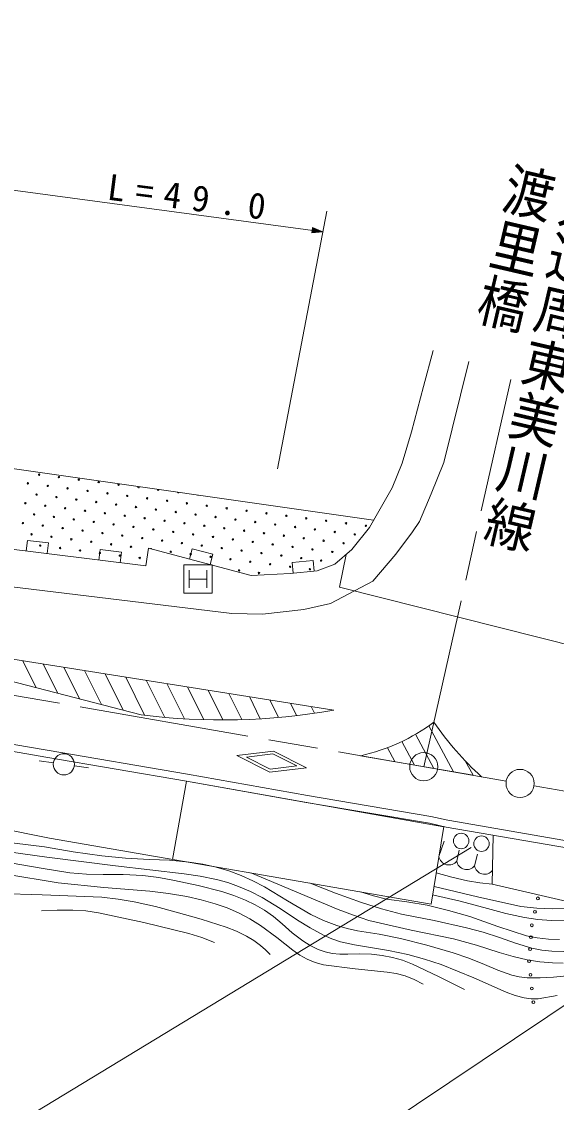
# Model space of a CAD drawing. Units: millimetres, scale not verified. Extents: x 40000 to 680000, y 20000 to 380000.
# Drawn here: x 426464 to 464202, y 259478 to 335735 of the extents above; entities that cross this region are included whole.
import ezdxf
from ezdxf.enums import TextEntityAlignment as Align

# ---------------------------------------------------------------- set-up
doc = ezdxf.new("R2010")
doc.units = ezdxf.units.MM
doc.header["$LTSCALE"] = 1000
doc.linetypes.add('CHAIN', pattern=[18.5, 12, -1.5, 3.5, -1.5])
doc.layers.add('S-BGD', color=7, linetype='Continuous', lineweight=13)
doc.styles.add('@ＭＳ ゴシック', font='')
doc.styles.add('ＭＳ ゴシック', font='')
doc.styles.get('@ＭＳ ゴシック').set_extended_font_data('@MS Gothic')
doc.styles.get('ＭＳ ゴシック').set_extended_font_data('MS Gothic')

msp = doc.modelspace()

# ---------------------------------------------------------------- linework, layer by layer
at = {"layer": 'S-BGD'}
for p, q in [((398243, 327518), (447716, 320913)), ((444514, 304177), (447994, 322367)), ((446998, 321198), (446948, 320826)), ((446970, 320852), (447012, 321168)), ((447716, 320913), (446998, 321198)), ((447002, 320876), (447037, 321136)), ((447012, 321168), (447638, 320923)), ((447033, 320900), (447061, 321105)), ((447037, 321136), (447564, 320933)), ((447061, 321105), (447489, 320943)), ((447065, 320924), (447085, 321073)), ((447085, 321073), (447413, 320953)), ((447097, 320948), (447109, 321041)), ((447109, 321041), (447339, 320963)), ((446948, 320826), (447716, 320913)), ((447640, 320923), (446970, 320852)), ((447564, 320933), (447002, 320876)), ((447489, 320943), (447033, 320900)), ((447413, 320953), (447065, 320924)), ((447339, 320963), (447097, 320948)), ((447128, 320973), (447133, 321010)), ((447263, 320974), (447128, 320973)), ((447131, 320991), (447263, 320974)), ((447133, 321010), (447263, 320974)), ((454832, 309989), (455498, 312520)), ((456255, 304629), (458032, 311747)), ((453988, 306791), (454832, 309989)), ((451307, 300556), (409071, 306596)), ((453322, 304570), (453988, 306791)), ((452611, 302838), (453322, 304570)), ((455367, 302427), (456255, 304629)), ((451012, 300040), (452611, 302838)), ((454550, 300473), (455367, 302427)), ((454053, 299727), (454550, 300473)), ((414710, 299907), (435229, 297331)), ((449768, 298486), (451012, 300040)), ((452881, 298164), (454053, 299727)), ((426884, 299134), (426791, 298390)), ((428372, 298948), (426884, 299134)), ((428279, 298203), (428372, 298948)), ((432014, 298490), (431920, 297746)), ((433502, 298303), (432014, 298490)), ((433409, 297559), (433502, 298303)), ((435229, 297331), (435423, 298574)), ((435423, 298574), (442662, 296665)), ((438509, 298536), (438317, 297811)), ((439959, 298153), (438509, 298536)), ((448569, 297464), (449768, 298486)), ((451247, 296246), (452881, 298164)), ((437921, 295400), (437921, 297400)), ((437921, 297400), (439921, 297400)), ((439768, 297428), (439959, 298153)), ((439921, 297400), (439921, 295400)), ((447048, 297703), (445555, 297564)), ((445555, 297564), (445624, 296817)), ((447118, 296956), (447048, 297703)), ((447326, 296975), (448569, 297464)), ((448889, 295827), (449367, 298143)), ((438296, 297025), (438296, 295775)), ((439546, 297025), (439546, 295775)), ((442662, 296665), (445416, 296798)), ((445416, 296798), (447326, 296975)), ((421328, 296385), (441292, 293972)), ((438296, 296400), (439546, 296400)), ((448254, 294683), (451247, 296246)), ((439921, 295400), (437921, 295400)), ((466038, 291502), (448889, 295827)), ((446372, 294256), (448254, 294683)), ((441292, 293972), (443459, 293937)), ((443459, 293937), (446372, 294256)), ((411575, 293014), (448490, 287162)), ((411587, 292825), (434890, 286829)), ((426539, 290641), (427485, 288734)), ((429021, 288339), (427993, 290411)), ((429447, 290180), (430557, 287944)), ((432093, 287548), (430901, 289950)), ((432355, 289719), (433629, 287153)), ((433809, 289489), (435145, 286797)), ((436560, 286646), (435263, 289258)), ((436717, 289028), (437951, 286542)), ((438171, 288797), (439320, 286482)), ((440669, 286464), (439625, 288567)), ((441080, 288336), (441998, 286486)), ((442534, 288106), (443308, 286545)), ((444600, 286642), (443988, 287875)), ((445442, 287645), (445874, 286774)), ((447131, 286941), (446896, 287414)), ((417693, 286154), (428266, 284325)), ((456940, 282800), (455191, 286048)), ((417612, 285661), (428182, 283832)), ((455562, 283040), (454262, 285453)), ((452805, 283519), (452275, 284502)), ((454183, 283279), (453290, 284937)), ((428182, 283832), (438093, 282138)), ((428266, 284325), (438181, 282630)), ((441648, 283963), (444240, 284266)), ((443979, 282789), (441648, 283963)), ((444204, 284061), (442333, 283842)), ((442333, 283842), (444015, 282995)), ((445886, 283214), (444204, 284061)), ((444240, 284266), (446572, 283092)), ((450390, 283940), (458319, 282560)), ((428703, 283437), (427713, 283578)), ((430188, 283221), (431177, 283074)), ((446572, 283092), (443979, 282789)), ((444015, 282995), (445886, 283214)), ((457772, 283575), (458319, 282560)), ((438181, 282630), (446638, 281131)), ((437115, 276616), (438093, 282138)), ((438093, 282138), (446555, 280638)), ((438093, 282138), (456258, 278919)), ((415980, 280668), (428428, 278114)), ((446555, 280638), (455239, 279172)), ((446638, 281131), (455347, 279660)), ((455239, 279172), (456435, 278906)), ((455347, 279660), (456532, 279397)), ((456532, 279397), (483506, 274700)), ((455365, 273469), (456262, 278945)), ((456435, 278906), (483422, 274207)), ((423531, 278075), (428080, 277501)), ((428428, 278114), (455365, 273469)), ((455916, 276834), (456285, 277920)), ((459749, 278329), (459665, 274868)), ((428234, 276785), (425376, 277185)), ((426160, 258009), (458189, 277467)), ((428080, 277501), (430097, 277153)), ((430097, 277153), (432132, 276863)), ((432132, 276863), (433800, 276714)), ((457174, 276507), (457332, 277273)), ((458431, 276180), (458627, 276986)), ((425802, 276366), (427837, 275993)), ((433082, 276165), (428234, 276785)), ((437925, 275606), (433082, 276165)), ((433800, 276714), (435482, 276624)), ((435482, 276624), (436889, 276557)), ((436889, 276557), (438294, 276430)), ((438294, 276430), (439244, 276281)), ((439244, 276281), (440191, 276071)), ((440191, 276071), (441084, 275809)), ((429050, 274975), (425353, 275574)), ((427837, 275993), (429878, 275680)), ((429878, 275680), (431051, 275587)), ((431051, 275587), (432229, 275555)), ((432229, 275555), (433629, 275554)), ((433629, 275554), (435022, 275492)), ((435022, 275492), (436137, 275341)), ((436137, 275341), (437257, 275127)), ((439075, 275437), (437925, 275606)), ((440211, 275210), (439075, 275437)), ((441084, 275809), (441958, 275489)), ((441958, 275489), (442791, 275120)), ((445729, 274380), (442634, 275664)), ((455727, 275680), (456820, 275365)), ((456820, 275365), (457935, 275107)), ((432277, 274642), (429050, 274975)), ((435508, 274370), (432277, 274642)), ((437257, 275127), (438927, 274773)), ((438927, 274773), (440588, 274360)), ((441010, 274992), (440211, 275210)), ((441781, 274718), (441010, 274992)), ((442624, 274348), (441781, 274718)), ((442791, 275120), (443606, 274692)), ((443606, 274692), (445216, 273692)), ((446828, 274941), (448621, 274236)), ((455569, 274717), (458626, 273977)), ((457935, 275107), (458792, 274973)), ((458792, 274973), (459665, 274868)), ((459665, 274868), (468948, 272745)), ((423710, 274257), (427917, 274134)), ((427917, 274134), (432122, 273949)), ((432122, 273949), (433272, 273824)), ((433272, 273824), (434414, 273640)), ((436828, 274214), (435508, 274370)), ((438129, 274001), (436828, 274214)), ((439134, 273778), (438129, 274001)), ((440128, 273497), (439134, 273778)), ((440588, 274360), (441431, 274087)), ((441431, 274087), (442256, 273756)), ((443432, 273928), (442624, 274348)), ((444706, 273160), (443432, 273928)), ((448814, 273094), (445729, 274380)), ((448621, 274236), (450444, 273584)), ((449950, 256401), (476305, 274073)), ((450383, 274328), (451291, 274046)), ((451291, 274046), (452210, 273824)), ((452210, 273824), (453650, 273640)), ((455471, 274116), (457406, 273668)), ((458626, 273977), (461703, 273294)), ((428985, 273043), (427867, 272994)), ((430090, 273047), (428985, 273043)), ((430994, 272985), (430090, 273047)), ((434414, 273640), (435901, 273298)), ((435901, 273298), (437379, 272898)), ((440960, 273202), (440128, 273497)), ((441769, 272851), (440960, 273202)), ((442256, 273756), (442941, 273425)), ((442941, 273425), (443606, 273037)), ((443606, 273037), (444238, 272583)), ((445939, 272347), (444706, 273160)), ((445216, 273692), (446865, 272739)), ((449880, 272677), (448814, 273094)), ((450444, 273584), (451855, 273141)), ((451855, 273141), (453279, 272757)), ((453650, 273640), (455084, 273395)), ((455084, 273395), (456595, 273020)), ((456595, 273020), (458091, 272587)), ((457406, 273668), (459335, 273160)), ((459335, 273160), (460638, 272817)), ((461703, 273294), (462826, 273187)), ((462826, 273187), (463954, 273140)), ((463954, 273140), (465203, 273153)), ((431884, 272864), (430994, 272985)), ((435081, 272164), (431884, 272864)), ((437379, 272898), (439141, 272403)), ((439141, 272403), (440891, 271849)), ((442564, 272431), (441769, 272851)), ((443319, 271964), (442564, 272431)), ((444238, 272583), (444840, 272077)), ((446834, 271784), (445939, 272347)), ((446865, 272739), (447773, 272323)), ((447773, 272323), (448706, 271963)), ((450957, 272321), (449880, 272677)), ((453949, 271639), (450957, 272321)), ((453279, 272757), (455567, 272302)), ((455567, 272302), (457847, 271787)), ((458091, 272587), (460078, 271884)), ((460638, 272817), (461955, 272534)), ((461955, 272534), (462892, 272392)), ((462892, 272392), (463836, 272309)), ((463836, 272309), (464863, 272291)), ((438274, 271404), (435081, 272164)), ((440891, 271849), (441627, 271560)), ((441627, 271560), (442338, 271217)), ((444477, 271111), (443319, 271964)), ((444840, 272077), (445551, 271451)), ((447760, 271272), (446834, 271784)), ((448706, 271963), (449433, 271746)), ((449433, 271746), (450174, 271588)), ((450174, 271588), (451695, 271344)), ((456952, 271017), (453949, 271639)), ((457847, 271787), (459027, 271481)), ((459027, 271481), (460197, 271114)), ((460078, 271884), (462091, 271237)), ((439184, 271108), (438274, 271404)), ((440074, 270755), (439184, 271108)), ((442338, 271217), (442846, 270905)), ((442846, 270905), (443319, 270543)), ((445601, 270208), (444477, 271111)), ((445551, 271451), (446302, 270871)), ((446302, 270871), (446832, 270550)), ((448351, 271013), (447760, 271272)), ((448964, 270810), (448351, 271013)), ((449947, 270589), (448964, 270810)), ((451695, 271344), (453201, 271041)), ((453201, 271041), (455059, 270567)), ((458576, 270566), (456952, 271017)), ((460197, 271114), (461321, 270713)), ((461321, 270713), (462475, 270366)), ((462091, 271237), (462854, 271086)), ((462854, 271086), (463638, 270993)), ((463638, 270993), (464416, 270962)), ((443319, 270543), (443664, 270242)), ((443664, 270242), (444010, 269924)), ((446095, 269872), (445601, 270208)), ((446832, 270550), (447401, 270276)), ((447401, 270276), (447878, 270096)), ((447878, 270096), (448369, 269976)), ((448369, 269976), (448921, 269931)), ((449488, 269946), (450327, 269971)), ((450948, 270425), (449947, 270589)), ((450327, 269971), (451164, 269935)), ((452343, 270191), (450948, 270425)), ((453708, 269902), (452343, 270191)), ((455059, 270567), (456913, 270032)), ((456913, 270032), (458027, 269645)), ((460175, 270058), (458576, 270566)), ((461154, 269772), (460175, 270058)), ((462475, 270366), (463177, 270224)), ((463177, 270224), (463889, 270142)), ((463889, 270142), (464728, 270117)), ((446622, 269588), (446095, 269872)), ((447179, 269360), (446622, 269588)), ((447756, 269191), (447179, 269360)), ((449999, 268901), (447756, 269191)), ((448921, 269931), (449488, 269946)), ((451164, 269935), (451899, 269853)), ((451899, 269853), (452626, 269711)), ((452626, 269711), (453346, 269505)), ((453346, 269505), (454046, 269242)), ((454892, 269588), (453708, 269902)), ((454046, 269242), (455894, 268363)), ((456061, 269216), (454892, 269588)), ((458369, 268258), (456061, 269216)), ((458027, 269645), (459127, 269199)), ((459127, 269199), (460075, 268799)), ((462139, 269547), (461154, 269772)), ((463028, 269403), (462139, 269547)), ((463925, 269318), (463028, 269403)), ((464675, 269302), (463925, 269318)), ((452257, 268671), (449999, 268901)), ((452901, 268569), (452257, 268671)), ((453528, 268409), (452901, 268569)), ((460075, 268799), (461046, 268454)), ((461046, 268454), (461579, 268332)), ((463993, 268309), (466338, 268540)), ((454172, 268148), (453528, 268409)), ((454796, 267829), (454172, 268148)), ((455894, 268363), (457722, 267432)), ((460652, 267245), (458369, 268258)), ((461579, 268332), (462132, 268268)), ((462132, 268268), (463063, 268258)), ((463063, 268258), (463993, 268309)), ((461287, 267021), (460652, 267245)), ((461937, 266854), (461287, 267021)), ((464250, 267024), (462906, 266790)), ((462421, 266792), (461937, 266854)), ((462906, 266790), (462421, 266792))]:
    msp.add_line(p, q, dxfattribs=at)
at = {"layer": 'S-BGD', "linetype": 'CHAIN'}
for p, q in [((454843, 283165), (460982, 310481)), ((460656, 282153), (375133, 297039)), ((507401, 274017), (462627, 281810))]:
    msp.add_line(p, q, dxfattribs=at)
at = {"layer": 'S-BGD'}
for centre, radius in [((427695, 303769), 49.8), ((429098, 303593), 49.8), ((426905, 303156), 49.8), ((428308, 302980), 49.8), ((429711, 302803), 49.8), ((430501, 303417), 49.8), ((431904, 303241), 49.8), ((433307, 303065), 49.8), ((427518, 302366), 49.8), ((428922, 302190), 49.8), ((430325, 302014), 49.8), ((431115, 302627), 49.8), ((432518, 302451), 49.8), ((433921, 302275), 49.8), ((435324, 302099), 49.8), ((426729, 301753), 49.8), ((428132, 301576), 49.8), ((429535, 301400), 49.8), ((430938, 301224), 49.8), ((431728, 301838), 49.8), ((433131, 301661), 49.8), ((434534, 301485), 49.8), ((435938, 301309), 49.8), ((436727, 301923), 49.8), ((438130, 301746), 49.8), ((439534, 301570), 49.8), ((440937, 301394), 49.8), ((442340, 301218), 49.8), ((427342, 300963), 49.8), ((428745, 300787), 49.8), ((430149, 300610), 49.8), ((431552, 300434), 49.8), ((432342, 301048), 49.8), ((433745, 300872), 49.8), ((435148, 300696), 49.8), ((436551, 300519), 49.8), ((437341, 301133), 49.8), ((438744, 300957), 49.8), ((440147, 300781), 49.8), ((441550, 300604), 49.8), ((442954, 300428), 49.8), ((443743, 301042), 49.8), ((445146, 300866), 49.8), ((446550, 300689), 49.8), ((447953, 300513), 49.8), ((426553, 300349), 49.8), ((427956, 300173), 49.8), ((429359, 299997), 49.8), ((430762, 299821), 49.8), ((432165, 299645), 49.8), ((432955, 300258), 49.8), ((434358, 300082), 49.8), ((435761, 299906), 49.8), ((437165, 299730), 49.8), ((437954, 300343), 49.8), ((439358, 300167), 49.8), ((440761, 299991), 49.8), ((442164, 299815), 49.8), ((443567, 299639), 49.8), ((444357, 300252), 49.8), ((445760, 300076), 49.8), ((447163, 299900), 49.8), ((448566, 299724), 49.8), ((449356, 300337), 49.8), ((450759, 300161), 49.8), ((427166, 299560), 49.8), ((428569, 299383), 49.8), ((429972, 299207), 49.8), ((431376, 299031), 49.8), ((433569, 299469), 49.8), ((434972, 299292), 49.8), ((436375, 299116), 49.8), ((437778, 298940), 49.8), ((438568, 299554), 49.8), ((439971, 299377), 49.8), ((441374, 299201), 49.8), ((442777, 299025), 49.8), ((444970, 299462), 49.8), ((446373, 299286), 49.8), ((447777, 299110), 49.8), ((449180, 298934), 49.8), ((449970, 299547), 49.8), ((427780, 298770), 49.8), ((429183, 298594), 49.8), ((430586, 298418), 49.8), ((431989, 298241), 49.8), ((432779, 298855), 49.8), ((434182, 298679), 49.8), ((436988, 298327), 49.8), ((438392, 298150), 49.8), ((439181, 298764), 49.8), ((440585, 298588), 49.8), ((441988, 298412), 49.8), ((443391, 298235), 49.8), ((444181, 298849), 49.8), ((445584, 298673), 49.8), ((446987, 298497), 49.8), ((448390, 298320), 49.8), ((433392, 298065), 49.8), ((434796, 297889), 49.8), ((439795, 297974), 49.8), ((441198, 297798), 49.8), ((442601, 297622), 49.8), ((444004, 297446), 49.8), ((444794, 298059), 49.8), ((446197, 297883), 49.8), ((447601, 297707), 49.8), ((441812, 297008), 49.8), ((443215, 296832), 49.8), ((445408, 297270), 49.8), ((446811, 297093), 49.8), ((429446, 283332), 746), ((454844, 283165), 995), ((461642, 281981), 995), ((457484, 277923), 544), ((458915, 277732), 544), ((462900, 273874), 99.5), ((462688, 272924), 99.5), ((462475, 271973), 99.5), ((462408, 271130), 99.5), ((462340, 270287), 99.5), ((462273, 269445), 99.5), ((462374, 268480), 99.5), ((462475, 267516), 99.5), ((462576, 266552), 99.5)]:
    msp.add_circle(centre, radius, dxfattribs=at)
for centre, radius, start, end in [((434711, 302888), 49.8, 117.10889, 46.61526), ((436114, 302712), 49.8, 152.63544, 11.08875), ((437517, 302536), 49.8, 180.95648, 342.76767), ((438920, 302360), 49.8, 212.05994, 311.66422), ((435585, 298503), 49.8, 19.26666, 131.17715), ((440603, 331399), 44936, 262.6958, 280.1087), ((447529, 296975), 13346, 282.3808, 306.9454), ((473818, 298885), 22178, 214.54346, 227.80103), ((456613, 276932), 704, 188.04028, 322.80057), ((457870, 276605), 704, 188.04028, 322.80057), ((459128, 276278), 704, 188.04028, 322.80057)]:
    msp.add_arc(centre, radius, start, end, dxfattribs=at)

# ---------------------------------------------------------------- texts
at = {"layer": 'S-BGD', "style": '@ＭＳ ゴシック'}
for s, width, p in [('主要地方道周東美川線', 1.1, (467225, 336324)), ('渡里橋', 1.15, (460703, 326121))]:
    msp.add_text(s, height=2566, rotation=256.9, dxfattribs=dict(at, width=width)).set_placement(p, align=Align.BOTTOM_LEFT)
at = {"layer": 'S-BGD', "insert": (432431, 323155), "char_height": 1833, "attachment_point": 7, "rotation": 352.7, "style": 'ＭＳ ゴシック'}
msp.add_mtext('\\T1.6;L=49.0', dxfattribs=at)

doc.saveas('drawing.dxf')
